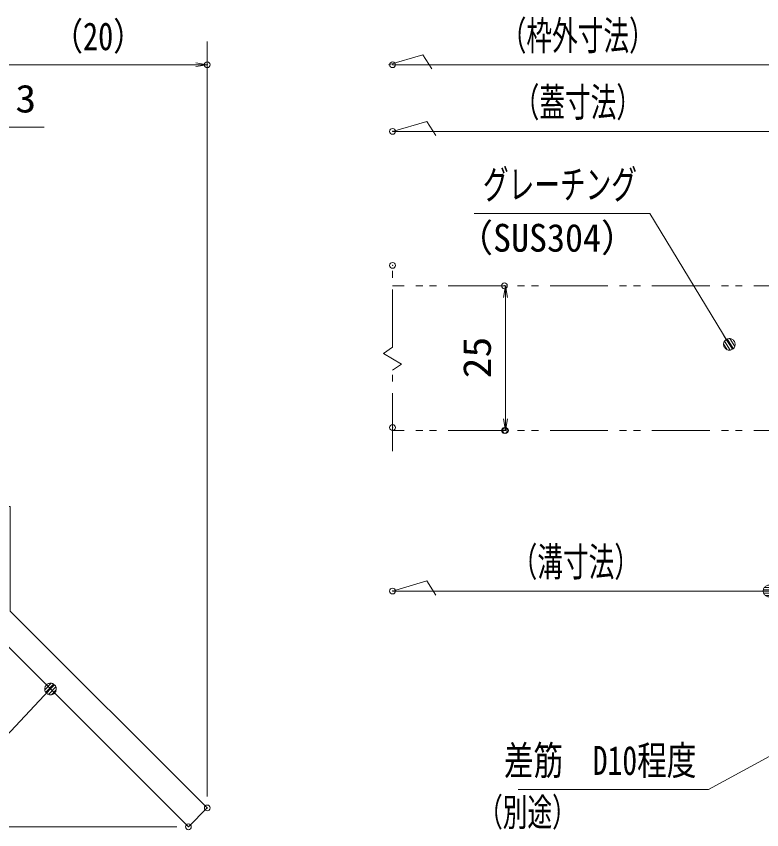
# Model space of a CAD drawing. Units: millimetres, scale not verified. Extents: x -1050 to 1050, y -742 to 742.
# Drawn here: x 333 to 654.8, y -486 to -134.5 of the extents above; entities that cross this region are included whole.
import ezdxf
from ezdxf.enums import TextEntityAlignment as Align

# ---------------------------------------------------------------- set-up
doc = ezdxf.new("R2010")
doc.units = ezdxf.units.MM
doc.header["$LTSCALE"] = 5
doc.header["$PDMODE"] = 32
doc.header["$PDSIZE"] = 2.5
doc.linetypes.add('DOUBLE_CHAIN1', pattern=[8.8, 5, -1, 0.6, -0.6, 0.6, -1])
for name, color, linetype, lineweight in [('0-1_寸法注釈', 2, 'Continuous', 9), ('0-2_蓋', 5, 'Continuous', 9), ('0-3_0', 2, 'Continuous', 9), ('0-4_DEFPOINTS', 134, 'Continuous', 9), ('0-6_想像線', 134, 'DOUBLE_CHAIN1', 9), ('0-B_アンカー', 7, 'Continuous', 9)]:
    doc.layers.add(name, color=color, linetype=linetype, lineweight=lineweight)
doc.styles.add('ＭＳ ゴシック', font='')
doc.styles.get('ＭＳ ゴシック').set_extended_font_data('MS Gothic')

# ---------------------------------------------------------------- blocks, each defined once
blk = doc.blocks.new('_OPEN')
at = {"layer": '0-3_0'}
blk.add_line((0, 0), (-5, 0), dxfattribs=at)
blk.add_lwpolyline([(-5, 0.833), (0, 0), (-5, -0.833)], dxfattribs=at)
blk = doc.blocks.new('A$C6EB770D1')
at = {"layer": '0-B_アンカー'}
for p, q in [((130.257, 96.52), (45.237, 11.5)), ((138.388, 88.388), (130.257, 96.52)), ((138.388, 88.388), (53.368, 3.368)), ((0, 11.5), (45.237, 11.5)), ((0, 11.5), (0, 0)), ((0, 0), (45.237, 0))]:
    blk.add_line(p, q, dxfattribs=at)
blk.add_arc((45.237, 11.5), 11.5, 270, 315, dxfattribs=at)
blk = doc.blocks.new('_Dot')
at = {"layer": '0-3_0'}
for p, q in [((-2.5, 0), (-5, 0)), ((2.445, 0.5), (-2.445, 0.5)), ((1.997, 1.5), (-1.997, 1.5)), ((2.289, -0.995), (-2.289, -0.995)), ((1.499, -1.995), (-1.499, -1.995))]:
    blk.add_line(p, q, dxfattribs=at)
for points in [[(2.5, 0), (2.48, 0.313), (2.421, 0.622), (2.324, 0.92), (2.191, 1.204), (2.023, 1.469), (1.822, 1.711), (1.594, 1.926), (1.34, 2.111), (1.064, 2.262), (0.773, 2.378), (0.468, 2.456), (0.157, 2.495), (-0.157, 2.495), (-0.468, 2.456), (-0.773, 2.378), (-1.064, 2.262), (-1.34, 2.111), (-1.594, 1.926), (-1.822, 1.711), (-2.023, 1.469), (-2.191, 1.204), (-2.324, 0.92), (-2.421, 0.622), (-2.48, 0.313), (-2.5, 0), (0, 0)], [(-2.5, 0), (-2.48, -0.313), (-2.421, -0.622), (-2.324, -0.92), (-2.191, -1.204), (-2.023, -1.469), (-1.822, -1.711), (-1.594, -1.926), (-1.34, -2.111), (-1.064, -2.262), (-0.773, -2.378), (-0.468, -2.456), (-0.157, -2.495), (0.157, -2.495), (0.468, -2.456), (0.773, -2.378), (1.064, -2.262), (1.34, -2.111), (1.594, -1.926), (1.822, -1.711), (2.023, -1.469), (2.191, -1.204), (2.324, -0.92), (2.421, -0.622), (2.48, -0.313), (2.5, 0), (0, 0)]]:
    blk.add_lwpolyline(points, close=True, dxfattribs=at)

msp = doc.modelspace()

# ---------------------------------------------------------------- linework, layer by layer
at = {"layer": '0-1_寸法注釈'}
for p, q in [((415.45, -471.565), (415.45, -145.474)), ((493.745, -155.474), (508.548, -151.146)), ((508.548, -151.146), (512.376, -157.222)), ((323.93, -155.474), (410.45, -155.474)), ((727.95, -155.474), (495.45, -155.474)), ((323.93, -182.4), (345.043, -182.4)), ((720.45, -184.255), (495.45, -184.255)), ((544.185, -255.971), (544.185, -308.471)), ((495.45, -382.826), (510.253, -378.497)), ((510.253, -378.497), (514.08, -384.574)), ((652.95, -382.826), (495.45, -382.826)), ((402.318, -484.697), (68.705, -484.697))]:
    msp.add_line(p, q, dxfattribs=at)
for points in [[(495.45, -184.255), (510.253, -179.926), (514.08, -186.003)], [(530.622, -219.793), (606.589, -219.793), (640.318, -275.44)], [(549.657, -468.619), (631.881, -468.619), (757.025, -400.445)], [(269.059, -456.561), (318.113, -456.561), (347.077, -425.87)]]:
    msp.add_lwpolyline(points, dxfattribs=at)
at = {"layer": '0-2_蓋', "linetype": 'DOUBLE_CHAIN1'}
for p, q in [((720.45, -250.971), (495.45, -250.971)), ((720.45, -313.471), (495.45, -313.471))]:
    msp.add_line(p, q, dxfattribs=at)
at = {"layer": '0-4_DEFPOINTS'}
for p in [(415.45, -155.474), (495.45, -155.474), (495.45, -184.255), (495.45, -242.146), (543.742, -250.971), (495.45, -312.221), (543.742, -313.471), (544.185, -313.471), (495.45, -382.826), (415.45, -476.565), (407.318, -484.697)]:
    msp.add_point(p, dxfattribs=at)
at = {"layer": '0-6_想像線'}
for p, q in [((495.45, -277.551), (495.45, -242.66)), ((499.377, -284.843), (495.45, -282.511)), ((495.45, -287.471), (499.377, -284.843)), ((495.45, -322.388), (495.45, -287.471))]:
    msp.add_line(p, q, dxfattribs=at)
msp.add_lwpolyline([(495.45, -277.551), (491.523, -280.18), (495.45, -282.511)], dxfattribs=at)

# ---------------------------------------------------------------- block references
at = {"layer": '0-1_寸法注釈'}
for name, p in [('_OPEN', (415.45, -155.474)), ('_Dot', (657.95, -382.826))]:
    msp.add_blockref(name, p, dxfattribs=at)
for name, p, rotation in [('_OPEN', (544.185, -250.971), 90), ('_Dot', (640.848, -276.289), 301.96837), ('_OPEN', (544.185, -313.471), 270), ('_Dot', (347.776, -425.154), 45.68596)]:
    msp.add_blockref(name, p, dxfattribs=dict(at, rotation=rotation))
at = {"layer": '0-B_アンカー', "rotation": 270}
msp.add_blockref('A$C6EB770D1', (318.93, -346.308), dxfattribs=at)

# ---------------------------------------------------------------- texts
at = {"layer": '0-1_寸法注釈', "color": 7, "style": 'ＭＳ ゴシック'}
for s, height, width, p in [('（20）', 12.02, 0.8, (348.675, -152.787)), ('（枠外寸法）', 12.5, 0.65, (542.156, -152.88)), ('3', 12.02, 1.1, (332.62, -179.713)), ('（蓋寸法）', 12.5, 0.65, (547.739, -181.66)), ('グレーチング', 12.5, 0.65, (534.467, -217.199)), ('（SUS304）', 12.02, 0.95, (523.271, -239.843)), ('（溝寸法）', 12.5, 0.65, (546.861, -380.231)), ('差筋\u3000D10程度', 12.51, 0.75, (543.501, -466.024)), ('（別途）', 12.02, 0.65, (532.364, -487.988))]:
    msp.add_text(s, height=height, dxfattribs=dict(at, width=width)).set_placement(p, align=Align.BOTTOM_LEFT)
at = {"layer": '0-1_寸法注釈', "color": 7, "style": 'ＭＳ ゴシック', "width": 1.1}
msp.add_text('25', height=12.02, rotation=90, dxfattribs=at).set_placement((541.498, -290.955), align=Align.BOTTOM_LEFT)

doc.saveas('drawing.dxf')
